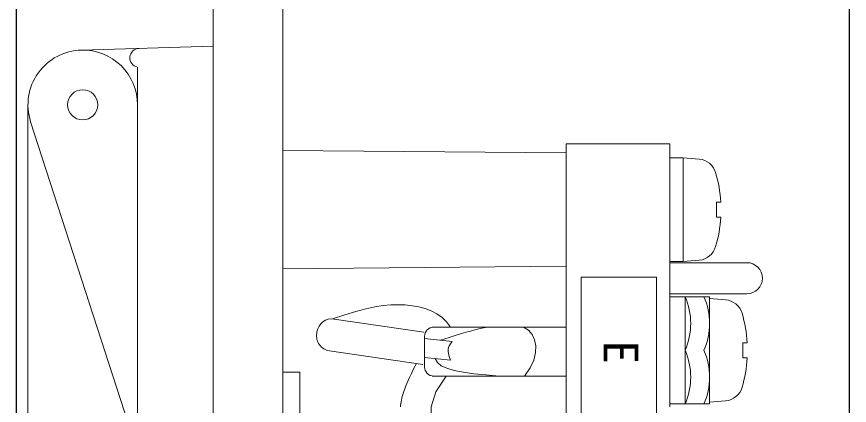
# Model space of a CAD drawing. Units: millimetres, scale not verified. Extents: x -63 to 62, y -56 to 57.
# Drawn here: x 11.44 to 20.26, y 18.21 to 22.32 of the extents above; entities that cross this region are included whole.
import ezdxf
from ezdxf.enums import TextEntityAlignment as Align

# ---------------------------------------------------------------- set-up
doc = ezdxf.new("R2010")
doc.units = ezdxf.units.MM
doc.header["$LTSCALE"] = 0.125
doc.layers.add('0-2_GAIKEI', color=1, linetype='Continuous', lineweight=18)
doc.layers.add('0-6_SUNPO', color=7, linetype='Continuous')
doc.styles.add('ＭＳ ゴシック', font='')
doc.styles.get('ＭＳ ゴシック').set_extended_font_data('MS Gothic')

# ---------------------------------------------------------------- blocks, each defined once
blk = doc.blocks.new('D1')
at = {"layer": '0-6_SUNPO'}
for p, q in [((75.9417, 72.5099), (75.9417, 95.3883)), ((84.7617, 78.9051), (84.7617, 95.3883))]:
    blk.add_line(p, q, dxfattribs=at)

msp = doc.modelspace()

# ---------------------------------------------------------------- linework, layer by layer
at = {"layer": '0-2_GAIKEI', "color": 7}
for p, q in [((14.2612, 26.1108), (14.2612, 20.9069)), ((13.5212, 24.3908), (13.5212, 22.0108)), ((13.5212, 22.0108), (12.128, 21.9706)), ((11.5612, 21.3913), (11.5498, 9.7927)), ((17.2612, 20.8808), (14.2612, 20.9069)), ((18.3612, 20.8308), (18.3612, 20.9788)), ((18.5012, 20.8308), (18.3612, 20.8308)), ((18.5012, 20.8308), (18.6706, 20.8159)), ((18.8989, 20.2008), (18.8541, 20.2008)), ((18.3612, 19.7188), (18.3612, 19.7308)), ((18.5012, 19.7308), (18.3612, 19.7308)), ((19.1762, 19.7188), (18.3612, 19.7188)), ((18.5012, 19.7308), (18.6706, 19.7456)), ((19.1762, 19.3888), (18.3612, 19.3888)), ((18.3612, 19.3588), (18.3612, 19.3888)), ((18.7812, 19.3588), (18.3612, 19.3588)), ((18.7812, 19.3408), (18.7812, 19.3588)), ((18.7812, 19.3408), (18.9506, 19.3259)), ((19.1789, 18.8708), (19.1341, 18.8708)), ((19.1341, 18.8708), (19.1341, 18.7108)), ((19.1789, 18.7108), (19.1341, 18.7108)), ((18.7812, 18.2228), (18.3612, 18.2228)), ((18.3612, 18.1928), (18.3612, 18.2228)), ((18.7812, 18.2408), (18.9506, 18.2556)), ((18.7812, 18.2228), (18.7812, 18.2408))]:
    msp.add_line(p, q, dxfattribs=at)
at = {"layer": '0-2_GAIKEI'}
for p, q in [((13.5212, 22.0108), (13.5212, 8.2108)), ((12.7212, 21.7903), (12.7212, 11.1263)), ((11.5612, 20.9108), (11.5612, 21.3379)), ((11.5894, 21.2121), (12.7176, 17.7282)), ((14.2612, 20.9069), (14.2612, 10.5346)), ((17.2612, 20.8808), (17.2612, 10.5208)), ((18.3612, 19.7308), (18.3612, 20.8308)), ((18.5012, 20.8308), (18.5012, 19.7308)), ((17.2612, 19.6808), (14.2612, 19.6546)), ((18.3612, 19.3888), (18.3612, 19.7188)), ((18.22, 19.5644), (17.42, 19.5644)), ((17.42, 19.5644), (17.42, 13.4844)), ((18.22, 19.5644), (18.22, 13.4844)), ((18.3612, 18.2228), (18.3612, 19.3588)), ((18.5212, 18.2228), (18.5212, 19.3588)), ((18.7812, 18.2408), (18.7812, 19.3408)), ((15.7542, 18.9829), (14.8037, 19.1222)), ((14.6223, 18.9878), (14.6193, 18.968)), ((17.2612, 19.0369), (15.843, 19.0369)), ((16.4238, 19.0369), (16.3524, 19.0203)), ((15.7612, 18.6169), (15.7612, 18.9369)), ((15.7612, 18.9149), (16.0556, 18.8851)), ((15.743, 18.6409), (14.7543, 18.7858)), ((15.7612, 18.7139), (16.0355, 18.6861)), ((16.0115, 18.783), (16.0158, 18.7584)), ((16.9374, 18.7665), (16.9176, 18.688)), ((14.2612, 18.5608), (14.4412, 18.5608)), ((14.4412, 11.6608), (14.4412, 18.5608)), ((16.4097, 18.5294), (16.5521, 18.5169)), ((17.2612, 18.5169), (15.843, 18.5169))]:
    msp.add_line(p, q, dxfattribs=at)
at = {"layer": '0-2_GAIKEI', "color": 7}
for points in [[(18.3612, 20.9788), (17.2612, 20.9788), (17.2612, 20.8808)], [(18.8989, 20.3608), (18.8541, 20.3608), (18.8541, 20.2008)]]:
    msp.add_lwpolyline(points, dxfattribs=at)
at = {"layer": '0-2_GAIKEI'}
for points in [[(14.7869, 19.1237), (14.9168, 19.1673), (15.0338, 19.2025), (15.1395, 19.23), (15.2358, 19.2503), (15.3241, 19.264), (15.4062, 19.2716), (15.4836, 19.2737), (15.5581, 19.2708), (15.6309, 19.2633), (15.7017, 19.2508), (15.7694, 19.2327), (15.8335, 19.2084), (15.893, 19.1773), (15.9472, 19.1387), (15.9953, 19.0921), (16.0363, 19.0369)], [(16.3524, 19.0203), (16.2954, 19.0066), (16.2469, 18.9944), (16.2012, 18.982), (16.1526, 18.9678), (16.0953, 18.9501), (16.0234, 18.9273), (15.9312, 18.8977)], [(16.8103, 19.0369), (16.8611, 19.0034), (16.9007, 18.9583), (16.9275, 18.903), (16.9402, 18.8386), (16.9374, 18.7665)], [(16.0556, 18.8851), (16.0373, 18.8598), (16.0239, 18.8392), (16.0154, 18.8211), (16.0113, 18.8032), (16.0115, 18.783)], [(15.8752, 18.7024), (15.8977, 18.6615), (15.9391, 18.6276), (15.9989, 18.5999), (16.0765, 18.5772), (16.1713, 18.5586), (16.2825, 18.543), (16.4097, 18.5294)], [(16.0158, 18.7584), (16.0238, 18.7268), (16.0355, 18.6861)], [(15.675, 18.6508), (15.6459, 18.5935), (15.622, 18.545), (15.6024, 18.5042), (15.5867, 18.4699), (15.5741, 18.4409), (15.5639, 18.4161), (15.5557, 18.3943), (15.5486, 18.3743), (15.5421, 18.355), (15.5362, 18.3363), (15.5309, 18.318), (15.5259, 18.3), (15.5215, 18.2821), (15.5175, 18.2643), (15.5139, 18.2464), (15.5107, 18.2283), (15.5079, 18.2099), (15.5054, 18.1914)], [(16.9176, 18.688), (16.8794, 18.6044), (16.8214, 18.5169)], [(15.9893, 18.5169), (15.8803, 18.35), (15.8325, 18.1909), (15.8326, 18.0421), (15.8676, 17.9058), (15.9242, 17.7845), (15.9892, 17.6807), (16.0493, 17.5967), (16.0913, 17.535)]]:
    msp.add_lwpolyline(points, dxfattribs=at)
msp.add_circle((12.1412, 21.3908), 0.16, dxfattribs=at)
at = {"layer": '0-2_GAIKEI', "color": 7}
for centre, radius, start, end in [((12.1412, 21.3908), 0.58, 91.30148, 197.94385), ((18.6532, 20.6167), 0.2, 16.25703, 85), ((17.5012, 20.2808), 1.4, 3.27583, 16.25703), ((17.5012, 20.2808), 1.4, 343.74297, 356.72417), ((18.6532, 19.9448), 0.2, 275, 343.74297), ((19.1762, 19.5538), 0.165, 270, 90), ((18.9332, 19.1267), 0.2, 16.25703, 85), ((17.7812, 18.7908), 1.4, 3.27583, 16.25703), ((17.7812, 18.7908), 1.4, 343.74297, 356.72417), ((18.9332, 18.4548), 0.2, 275, 343.74297)]:
    msp.add_arc(centre, radius, start, end, dxfattribs=at)
at = {"layer": '0-2_GAIKEI'}
for centre, radius, start, end in [((12.1412, 21.3908), 0.58, 359.94385, 91.30148), ((12.7412, 21.8882), 0.1, 91.65074, 258.46304), ((17.8791, 19.0748), 0.7021, 336.14136, 23.85864), ((18.0791, 19.0748), 0.7021, 336.14136, 23.85864), ((14.7805, 18.9638), 0.16, 81.66378, 171.39619), ((14.7775, 18.9441), 0.16, 171.39619, 261.66378), ((15.8612, 18.9369), 0.1, 90, 180), ((17.8791, 18.5068), 0.7021, 336.14136, 23.85864), ((18.0791, 18.5068), 0.7021, 336.14136, 23.85864), ((15.8612, 18.6169), 0.1, 180, 270)]:
    msp.add_arc(centre, radius, start, end, dxfattribs=at)

# ---------------------------------------------------------------- block references
at = {"layer": '0-6_SUNPO'}
msp.add_blockref('D1', (-64.5005, -61.4992), dxfattribs=at)

# ---------------------------------------------------------------- texts
at = {"layer": '0-2_GAIKEI', "color": 7, "style": 'ＭＳ ゴシック'}
msp.add_text('E', height=0.3666, rotation=270, dxfattribs=at).set_placement((17.5489, 18.8971), align=Align.BOTTOM_LEFT)

doc.saveas('drawing.dxf')
